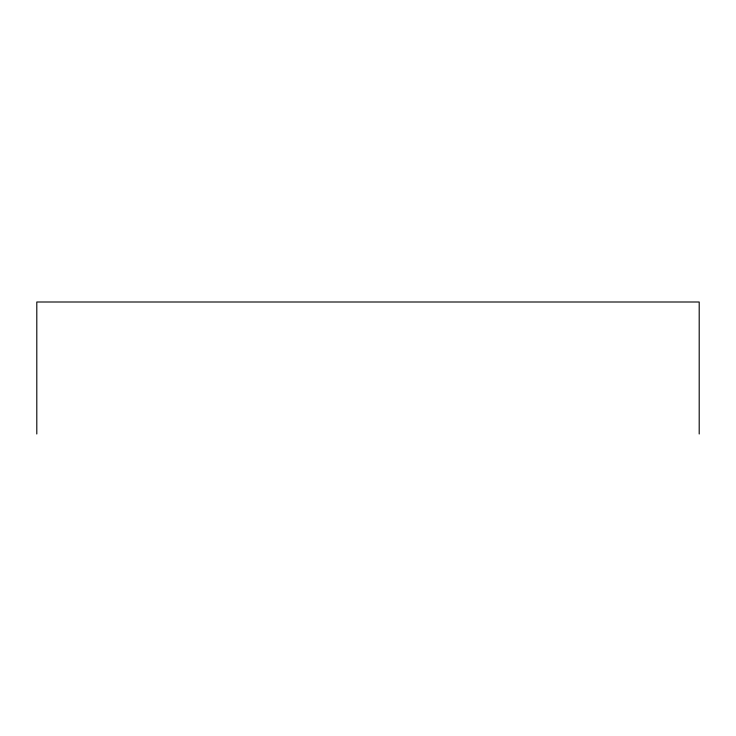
<?xml version="1.0" encoding="UTF-8"?>
<svg xmlns="http://www.w3.org/2000/svg" width="736" height="736" viewBox="0 0 736 736"><rect width="100%" height="100%" fill="white"/><g stroke="black" fill="none" stroke-linecap="round" stroke-linejoin="round"><path stroke-width="1.1" d="M699.2 434.001L699.2 301.999L36.8 301.999L36.8 434.001"/></g></svg>
